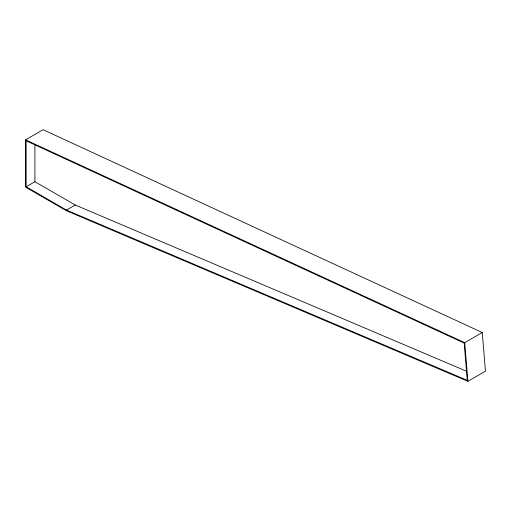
<?xml version="1.0" encoding="UTF-8"?>
<svg xmlns="http://www.w3.org/2000/svg" width="511" height="511" viewBox="0 0 511 511"><rect width="100%" height="100%" fill="white"/><g stroke="black" fill="none" stroke-linecap="round" stroke-linejoin="round"><path stroke-width="0.77" d="M25.55 139.835L43.103 129.698L482.263 332.533L485.45 371.165L467.897 381.302L66.507 210.775L25.55 187.128L25.55 139.835L464.71 342.67L482.263 332.533M26.138 186.79L66.481 210.085L467.258 380.325L464.186 343.105L26.138 140.781L26.138 186.79L34.914 181.724L75.258 205.013L466.492 371.203M66.481 210.085L75.258 205.013M464.71 342.67L467.897 381.302M34.914 144.441L34.914 181.724"/></g></svg>
